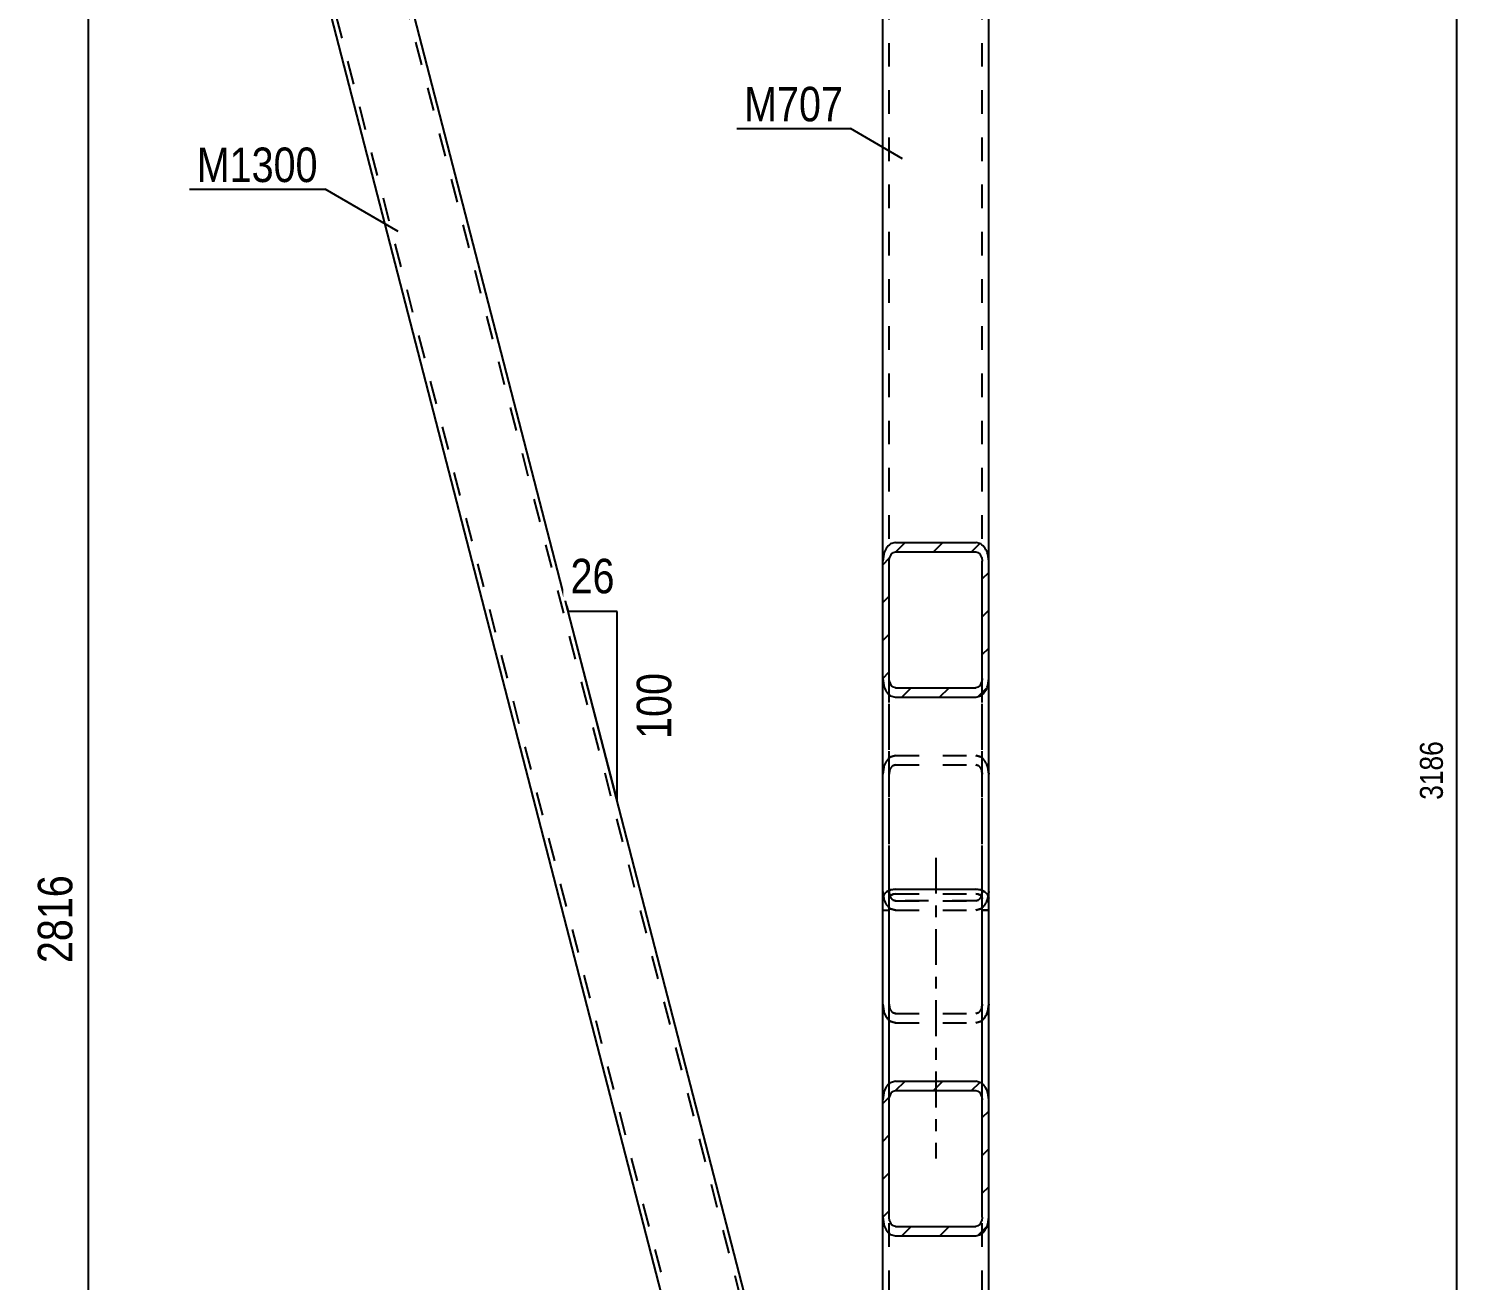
# Model space of a CAD drawing. Header units: millimetres. Extents: x -167 to 1022, y -666 to 175.
# Drawn here: x 352.7 to 472.9, y -529.4 to -425.5 of the extents above; entities that cross this region are included whole.
import ezdxf

# ---------------------------------------------------------------- set-up
doc = ezdxf.new("R2010")
doc.units = ezdxf.units.MM
doc.linetypes.add('DXK_LINE_DOT2', pattern=[3.9198, 1.9599, -1.9599])
doc.linetypes.add('DXK_LINE_DOT3', pattern=[5.9187, 2.979, -0.9799, 0.9799, -0.9799])
doc.styles.add('Arial Narrow', font='ARIALN.TTF', dxfattribs={"height": 0.2})

# ---------------------------------------------------------------- blocks, each defined once
blk = doc.blocks.new('Part-389677493-47215 - 47205')
at = {"color": 7, "linetype": 'DXK_LINE_DOT2'}
for p, q in [((423.91, -497.15), (423.68, -497.4)), ((424.25, -496.98), (423.91, -497.15)), ((424.66, -496.92), (424.25, -496.98)), ((424.29, -497.42), (424.46, -497.34)), ((424.46, -497.34), (424.66, -497.31)), ((424.66, -496.92), (431.33, -496.92)), ((424.66, -497.31), (431.33, -497.31)), ((431.74, -496.98), (431.33, -496.92)), ((431.33, -497.31), (431.53, -497.34)), ((431.53, -497.34), (431.71, -497.42)), ((432.08, -497.15), (431.74, -496.98)), ((432.31, -497.4), (432.08, -497.15)), ((423.68, -497.4), (423.6, -497.7)), ((423.6, -517.36), (423.6, -497.7)), ((424.13, -497.7), (424.17, -497.55)), ((424.13, -517.36), (424.13, -497.7)), ((424.17, -497.55), (424.29, -497.42)), ((431.71, -497.42), (431.82, -497.55)), ((431.82, -497.55), (431.86, -497.7)), ((431.86, -517.36), (431.86, -497.7)), ((432.4, -497.7), (432.31, -497.4)), ((432.4, -517.36), (432.4, -497.7)), ((423.6, -498.66), (424.13, -498.66)), ((432.4, -498.66), (431.86, -498.66)), ((423.6, -506.47), (423.68, -507.06)), ((424.17, -506.77), (424.13, -506.47)), ((431.86, -506.47), (431.82, -506.77)), ((432.31, -507.06), (432.4, -506.47)), ((424.25, -507.91), (424.46, -507.96)), ((424.66, -507.25), (424.46, -507.19)), ((424.46, -507.96), (424.66, -508.02)), ((424.66, -507.25), (431.33, -507.25)), ((424.66, -508.02), (431.33, -508.02)), ((431.53, -507.19), (431.33, -507.25)), ((431.33, -508.02), (431.71, -507.91)), ((431.71, -507.91), (431.74, -507.91))]:
    blk.add_line(p, q, dxfattribs=at)
for centre, radius, start, end in [((424.86, -506.6), 0.709, 193.2949, 235.5336), ((431.13, -506.6), 0.709, 304.4664, 346.7051), ((425.06, -506.74), 1.42, 193.2949, 235.5336), ((430.93, -506.74), 1.42, 304.4664, 346.7051)]:
    blk.add_arc(centre, radius, start, end, dxfattribs=at)
blk = doc.blocks.new('Part-389677493-47304 - 47205')
at = {"linetype": 'Continuous'}
h = blk.add_hatch(dxfattribs=at)
h.set_pattern_fill('', scale=0.7, style=0, pattern_type=0)
h.set_pattern_definition([(45, (423.5955, -479.4192), (-1.57154, 1.57154), [])])
h.paths.add_polyline_path([(423.6, -469.69), (423.6, -479.42), (423.68, -480.02), (423.91, -480.52), (424.25, -480.86), (424.66, -480.98), (431.33, -480.98), (431.74, -480.86), (432.08, -480.52), (432.31, -480.02), (432.4, -479.42), (432.4, -469.69), (432.31, -469.09), (432.08, -468.59), (431.74, -468.25), (431.33, -468.13), (424.66, -468.13), (424.25, -468.25), (423.91, -468.59), (423.68, -469.09)])
h.paths.add_polyline_path([(424.29, -469.14), (424.46, -468.97), (424.66, -468.91), (431.33, -468.91), (431.53, -468.97), (431.71, -469.14), (431.82, -469.39), (431.86, -469.69), (431.86, -479.42), (431.82, -479.72), (431.71, -479.97), (431.53, -480.14), (431.33, -480.2), (424.66, -480.2), (424.46, -480.14), (424.29, -479.97), (424.17, -479.72), (424.13, -479.42), (424.13, -469.69), (424.17, -469.39)])
at = {"color": 2, "linetype": 'Continuous'}
for p, q in [((424.66, -468.13), (424.25, -468.25)), ((424.66, -468.13), (431.33, -468.13)), ((431.74, -468.25), (431.33, -468.13)), ((423.68, -469.09), (423.6, -469.69)), ((423.6, -479.42), (423.6, -469.69)), ((424.13, -469.69), (424.17, -469.39)), ((424.13, -479.42), (424.13, -469.69)), ((424.46, -468.97), (424.66, -468.91)), ((424.66, -468.91), (431.33, -468.91)), ((431.33, -468.91), (431.53, -468.97)), ((431.82, -469.39), (431.86, -469.69)), ((431.86, -479.42), (431.86, -469.69)), ((432.4, -469.69), (432.31, -469.09)), ((432.4, -479.42), (432.4, -469.69)), ((423.6, -497.11), (423.6, -479.42)), ((423.6, -479.42), (423.68, -480.02)), ((424.17, -479.72), (424.13, -479.42)), ((424.66, -480.2), (424.46, -480.14)), ((424.66, -480.2), (431.33, -480.2)), ((431.53, -480.14), (431.33, -480.2)), ((431.86, -479.42), (431.82, -479.72)), ((432.31, -480.02), (432.4, -479.42)), ((432.4, -497.11), (432.4, -479.42)), ((424.25, -480.86), (424.66, -480.98)), ((424.66, -480.98), (431.33, -480.98)), ((431.33, -480.98), (431.74, -480.86)), ((423.65, -497.5), (423.6, -497.11)), ((432.4, -497.11), (432.34, -497.5))]:
    blk.add_line(p, q, dxfattribs=at)
at = {"color": 7, "linetype": 'DXK_LINE_DOT2'}
for p, q in [((423.6, -479.42), (423.6, -469.69)), ((424.13, -497.11), (424.13, -469.69)), ((431.86, -497.11), (431.86, -469.69)), ((432.4, -479.42), (432.4, -469.69)), ((424.25, -485.94), (424.66, -485.82)), ((424.66, -485.82), (431.33, -485.82)), ((431.33, -485.82), (431.74, -485.94)), ((423.6, -487.38), (423.68, -486.78)), ((424.17, -487.08), (424.13, -487.38)), ((424.66, -486.6), (424.46, -486.66)), ((424.66, -486.6), (431.33, -486.6)), ((431.53, -486.66), (431.33, -486.6)), ((431.86, -487.38), (431.82, -487.08)), ((432.31, -486.78), (432.4, -487.38)), ((424.13, -497.11), (424.17, -497.41)), ((431.82, -497.41), (431.86, -497.11)), ((423.68, -497.71), (423.65, -497.5)), ((424.66, -498.67), (424.25, -498.55)), ((424.46, -497.83), (424.66, -497.89)), ((424.66, -497.89), (431.33, -497.89)), ((431.33, -497.89), (431.53, -497.83)), ((431.74, -498.55), (431.33, -498.67)), ((432.34, -497.5), (432.31, -497.71)), ((424.66, -498.67), (431.33, -498.67))]:
    blk.add_line(p, q, dxfattribs=at)
at = {"color": 2, "linetype": 'Continuous'}
for centre, radius, start, end in [((425.06, -469.42), 1.42, 124.4664, 166.7051), ((430.93, -469.42), 1.42, 13.2949, 55.5336), ((424.86, -469.55), 0.709, 124.4664, 166.7051), ((431.13, -469.55), 0.709, 13.2949, 55.5336), ((425.06, -479.69), 1.42, 193.2949, 235.5336), ((424.86, -479.55), 0.709, 193.2949, 235.5336), ((431.13, -479.55), 0.709, 304.4664, 346.7051), ((430.93, -479.69), 1.42, 304.4664, 346.7051)]:
    blk.add_arc(centre, radius, start, end, dxfattribs=at)
at = {"color": 7, "linetype": 'DXK_LINE_DOT2'}
for centre, radius, start, end in [((425.06, -487.11), 1.42, 124.4664, 166.7051), ((430.93, -487.11), 1.42, 13.2949, 55.5336), ((424.86, -487.24), 0.709, 124.4664, 166.7051), ((431.13, -487.24), 0.709, 13.2949, 55.5336), ((425.06, -497.38), 1.42, 193.2949, 235.5336), ((424.86, -497.24), 0.709, 193.2949, 235.5336), ((431.13, -497.24), 0.709, 304.4664, 346.7051), ((430.93, -497.38), 1.42, 304.4664, 346.7051)]:
    blk.add_arc(centre, radius, start, end, dxfattribs=at)
blk = doc.blocks.new('Part-389677493-47216 - 47205')
at = {"color": 7, "linetype": 'DXK_LINE_DOT2'}
for p, q in [((423.6, -497.11), (423.6, -476.48)), ((424.13, -497.11), (424.13, -476.48)), ((431.86, -497.11), (431.86, -476.48)), ((432.4, -497.11), (432.4, -476.48)), ((424.46, -485.88), (424.25, -485.94)), ((424.66, -485.82), (424.46, -485.88)), ((424.66, -485.82), (431.33, -485.82)), ((431.74, -485.94), (431.33, -485.82)), ((423.68, -486.78), (423.6, -487.38)), ((424.13, -487.38), (424.17, -487.08)), ((424.46, -486.66), (424.66, -486.6)), ((424.66, -486.6), (431.33, -486.6)), ((431.33, -486.6), (431.53, -486.66)), ((431.82, -487.08), (431.86, -487.38)), ((432.4, -487.38), (432.31, -486.78)), ((423.6, -497.11), (423.68, -497.7)), ((424.17, -497.4), (424.13, -497.11)), ((431.86, -497.11), (431.82, -497.4)), ((432.31, -497.7), (432.4, -497.11)), ((424.25, -498.55), (424.66, -498.66)), ((424.66, -497.89), (424.46, -497.83)), ((431.33, -497.89), (424.66, -497.89)), ((431.53, -497.83), (431.33, -497.89)), ((431.33, -498.66), (431.74, -498.55)), ((424.66, -498.66), (431.33, -498.66))]:
    blk.add_line(p, q, dxfattribs=at)
for centre, radius, start, end in [((425.06, -487.11), 1.42, 124.4664, 166.7051), ((430.93, -487.11), 1.42, 13.2949, 55.5336), ((424.86, -487.24), 0.709, 124.4664, 166.7051), ((431.13, -487.24), 0.709, 13.2949, 55.5336), ((425.06, -497.38), 1.42, 193.2949, 235.5336), ((424.86, -497.24), 0.709, 193.2949, 235.5336), ((431.13, -497.24), 0.709, 304.4664, 346.7051), ((430.93, -497.38), 1.42, 304.4664, 346.7051)]:
    blk.add_arc(centre, radius, start, end, dxfattribs=at)
blk = doc.blocks.new('Part-389677493-47235 - 47205')
at = {"linetype": 'Continuous'}
h = blk.add_hatch(dxfattribs=at)
h.set_pattern_fill('', scale=0.7, style=0, pattern_type=0)
h.set_pattern_definition([(45, (423.5955, -524.1548), (-1.57154, 1.57154), [])])
h.paths.add_polyline_path([(423.6, -514.42), (423.6, -524.15), (423.68, -524.75), (423.91, -525.26), (424.25, -525.59), (424.66, -525.71), (431.33, -525.71), (431.74, -525.59), (432.08, -525.26), (432.31, -524.75), (432.4, -524.15), (432.4, -514.42), (432.31, -513.83), (432.08, -513.32), (431.74, -512.99), (431.33, -512.87), (424.66, -512.87), (424.25, -512.99), (423.91, -513.32), (423.68, -513.83)])
h.paths.add_polyline_path([(424.29, -513.87), (424.46, -513.7), (424.66, -513.65), (431.33, -513.65), (431.53, -513.7), (431.71, -513.87), (431.82, -514.13), (431.86, -514.42), (431.86, -524.15), (431.82, -524.45), (431.71, -524.71), (431.53, -524.87), (431.33, -524.93), (424.66, -524.93), (424.46, -524.87), (424.29, -524.71), (424.17, -524.45), (424.13, -524.15), (424.13, -514.42), (424.17, -514.13)])
at = {"color": 7, "linetype": 'DXK_LINE_DOT3'}
blk.add_line((428, -494.31), (428, -519.29), dxfattribs=at)
at = {"color": 2, "linetype": 'Continuous'}
for p, q in [((423.68, -497.4), (423.91, -497.15)), ((423.91, -497.15), (424.25, -496.98)), ((424.25, -496.98), (424.66, -496.92)), ((424.66, -496.92), (431.33, -496.92)), ((431.33, -496.92), (431.74, -496.98)), ((431.74, -496.98), (432.08, -497.15)), ((432.08, -497.15), (432.31, -497.4)), ((423.6, -497.7), (423.68, -497.4)), ((423.6, -514.42), (423.6, -497.7)), ((432.31, -497.4), (432.4, -497.7)), ((432.4, -514.42), (432.4, -497.7)), ((424.66, -512.87), (424.25, -512.99)), ((424.66, -512.87), (431.33, -512.87)), ((431.74, -512.99), (431.33, -512.87)), ((423.68, -513.83), (423.6, -514.42)), ((424.13, -514.42), (424.17, -514.13)), ((424.46, -513.7), (424.66, -513.65)), ((424.66, -513.65), (431.33, -513.65)), ((431.33, -513.65), (431.53, -513.7)), ((431.82, -514.13), (431.86, -514.42)), ((432.4, -514.42), (432.31, -513.83)), ((423.6, -524.15), (423.6, -514.42)), ((424.13, -524.15), (424.13, -514.42)), ((431.86, -524.15), (431.86, -514.42)), ((432.4, -524.15), (432.4, -514.42)), ((423.6, -524.15), (423.68, -524.75)), ((424.17, -524.45), (424.13, -524.15)), ((424.66, -524.93), (424.46, -524.87)), ((424.66, -524.93), (431.33, -524.93)), ((431.53, -524.87), (431.33, -524.93)), ((431.86, -524.15), (431.82, -524.45)), ((432.31, -524.75), (432.4, -524.15)), ((424.25, -525.59), (424.66, -525.71)), ((424.66, -525.71), (431.33, -525.71)), ((431.33, -525.71), (431.74, -525.59))]:
    blk.add_line(p, q, dxfattribs=at)
at = {"color": 7, "linetype": 'DXK_LINE_DOT2'}
for p, q in [((424.46, -497.34), (424.29, -497.42)), ((424.66, -497.31), (424.46, -497.34)), ((424.66, -497.31), (431.33, -497.31)), ((431.53, -497.34), (431.33, -497.31)), ((431.71, -497.42), (431.53, -497.34)), ((424.17, -497.55), (424.13, -497.7)), ((424.13, -524.15), (424.13, -497.7)), ((424.29, -497.42), (424.17, -497.55)), ((431.82, -497.55), (431.71, -497.42)), ((431.86, -497.7), (431.82, -497.55)), ((431.86, -524.15), (431.86, -497.7)), ((423.6, -498.67), (424.13, -498.67)), ((431.86, -498.67), (432.4, -498.67)), ((423.68, -507.06), (423.6, -506.46)), ((424.13, -506.46), (424.17, -506.76)), ((431.82, -506.76), (431.86, -506.46)), ((432.4, -506.46), (432.31, -507.06)), ((424.66, -508.02), (424.25, -507.9)), ((424.46, -507.18), (424.66, -507.24)), ((424.66, -507.24), (431.33, -507.24)), ((424.66, -508.02), (431.33, -508.02)), ((431.33, -507.24), (431.53, -507.18)), ((431.74, -507.9), (431.33, -508.02)), ((423.6, -524.15), (423.6, -514.42)), ((432.4, -524.15), (432.4, -514.42))]:
    blk.add_line(p, q, dxfattribs=at)
for centre, radius, start, end in [((424.86, -506.6), 0.709, 193.2949, 235.5336), ((431.13, -506.6), 0.709, 304.4664, 346.7051), ((425.06, -506.73), 1.42, 193.2949, 235.5336), ((430.93, -506.73), 1.42, 304.4664, 346.7051)]:
    blk.add_arc(centre, radius, start, end, dxfattribs=at)
at = {"color": 2, "linetype": 'Continuous'}
for centre, radius, start, end in [((425.06, -514.15), 1.42, 124.4664, 166.7051), ((424.86, -514.29), 0.709, 124.4664, 166.7051), ((431.13, -514.29), 0.709, 13.2949, 55.5336), ((430.93, -514.15), 1.42, 13.2949, 55.5336), ((425.06, -524.42), 1.42, 193.2949, 235.5336), ((424.86, -524.29), 0.709, 193.2949, 235.5336), ((431.13, -524.29), 0.709, 304.4664, 346.7051), ((430.93, -524.42), 1.42, 304.4664, 346.7051)]:
    blk.add_arc(centre, radius, start, end, dxfattribs=at)
blk = doc.blocks.new('Part-389677493-47302 - 47205')
at = {"color": 2, "linetype": 'Continuous'}
for p, q in [((423.6, -469.69), (423.6, -400.59)), ((432.4, -469.69), (432.4, -400.59)), ((423.6, -497.7), (423.6, -497.11)), ((432.4, -497.7), (432.4, -497.11)), ((423.6, -577.69), (423.6, -524.15)), ((432.4, -593.25), (432.4, -524.15))]:
    blk.add_line(p, q, dxfattribs=at)
at = {"color": 7, "linetype": 'DXK_LINE_DOT2'}
for p, q in [((432.4, -400.59), (423.6, -400.59)), ((424.13, -593.25), (424.13, -400.59)), ((431.86, -593.25), (431.86, -400.59)), ((423.6, -497.11), (423.6, -469.69)), ((432.4, -497.11), (432.4, -469.69)), ((423.6, -524.15), (423.6, -497.7)), ((432.4, -524.15), (432.4, -497.7)), ((423.6, -593.25), (423.6, -577.69)), ((432.4, -593.25), (423.6, -593.25))]:
    blk.add_line(p, q, dxfattribs=at)
blk = doc.blocks.new('Part-389677493-63127 - 47205')
at = {"color": 7, "linetype": 'DXK_LINE_DOT2'}
for p, q in [((379.24, -403.26), (372.94, -405.55)), ((378.86, -403.4), (378.86, -403.4)), ((423.6, -576.48), (378.86, -403.4)), ((372.94, -405.55), (372.94, -405.55)), ((373.35, -405.4), (373.32, -405.41)), ((373.32, -405.41), (373.32, -405.41)), ((421.87, -593.25), (373.32, -405.41)), ((373.41, -405.38), (373.35, -405.4)), ((423.6, -574.89), (423.6, -574.88)), ((423.6, -574.88), (423.6, -574.89)), ((423.6, -574.89), (423.6, -574.89)), ((423.6, -593.25), (423.6, -574.89)), ((423.6, -577.73), (423.6, -574.89)), ((423.6, -578.08), (423.6, -578.08)), ((422.93, -593.25), (423.6, -593.25))]:
    blk.add_line(p, q, dxfattribs=at)
at = {"color": 2, "linetype": 'Continuous'}
for p, q in [((373.7, -405.27), (379.24, -403.26)), ((423.6, -574.88), (379.24, -403.26)), ((372.94, -405.55), (373, -405.52)), ((372.94, -405.55), (372.94, -405.55)), ((421.46, -593.25), (372.94, -405.55)), ((373, -405.52), (373.41, -405.38)), ((373.41, -405.38), (373.7, -405.27)), ((423.6, -593.25), (423.6, -577.73)), ((421.46, -593.25), (422.93, -593.25))]:
    blk.add_line(p, q, dxfattribs=at)
blk = doc.blocks.new('AngleDimension-389677493-68332 - 47205')
at = {"color": 7, "linetype": 'Continuous'}
for p, q in [((397.36, -473.39), (397.48, -473.85)), ((401.54, -473.85), (397.48, -473.85)), ((401.54, -489.54), (397.48, -473.85)), ((401.54, -489.54), (401.54, -473.85))]:
    blk.add_line(p, q, dxfattribs=at)
at = {"color": 0}
blk.add_wipeout([(406.64, -478.35), (402.44, -478.35), (402.44, -485.04), (406.64, -485.04)], dxfattribs=at)
at = {"color": 3, "style": 'Arial Narrow'}
blk.add_text('100', height=2.863, rotation=90.0002, dxfattribs=at).set_placement((406.04, -484.44))
at = {"color": 0}
blk.add_wipeout([(401.94, -472.95), (401.94, -468.75), (397.08, -468.75), (397.08, -472.95)], dxfattribs=at)
at = {"color": 3, "style": 'Arial Narrow'}
blk.add_text('26', height=2.863, dxfattribs=at).set_placement((397.68, -472.35))
blk = doc.blocks.new('StraightDimension-389677493-54989 - 47205')
at = {"color": 7, "linetype": 'Continuous'}
for p, q in [((471.85, -382.38), (470.65, -379.38)), ((435.66, -380.88), (472.85, -380.88)), ((471.25, -593.25), (471.25, -380.88)), ((470.65, -591.75), (471.85, -594.75)), ((432.86, -593.25), (472.85, -593.25))]:
    blk.add_line(p, q, dxfattribs=at)
at = {"color": 0}
blk.add_wipeout([(470.5, -484.23), (467.7, -484.23), (467.7, -489.9), (470.5, -489.9)], dxfattribs=at)
at = {"color": 3, "style": 'Arial Narrow'}
blk.add_text('3186', height=1.909, rotation=90.0002, dxfattribs=at).set_placement((470.1, -489.5))
blk = doc.blocks.new('StraightDimension-389677493-76475 - 47205')
at = {"color": 7, "linetype": 'Continuous'}
for p, q in [((358.27, -407.05), (357.07, -404.05)), ((371.94, -405.55), (354.82, -405.55)), ((357.67, -593.25), (357.67, -405.55)), ((357.07, -591.75), (358.27, -594.75)), ((420.46, -593.25), (354.82, -593.25))]:
    blk.add_line(p, q, dxfattribs=at)
at = {"color": 0}
blk.add_wipeout([(356.92, -495.14), (352.72, -495.14), (352.72, -503.66), (356.92, -503.66)], dxfattribs=at)
at = {"color": 3, "style": 'Arial Narrow'}
blk.add_text('2816', height=2.863, rotation=90.0002, dxfattribs=at).set_placement((356.32, -503.06))
blk = doc.blocks.new('Mark-389677493-50399 - 47205')
at = {"color": 0}
blk.add_wipeout([(420.31, -433.16), (420.31, -430.16), (412.09, -430.16), (412.09, -433.16)], dxfattribs=at)
blk.add_wipeout([(420.31, -433.16), (420.31, -430.16), (412.09, -430.16), (412.09, -433.16)], dxfattribs=at)
at = {"color": 30, "linetype": 'Continuous'}
for p in [(411.49, -433.76), (425.24, -436.26)]:
    blk.add_line(p, (420.91, -433.76), dxfattribs=at)
at = {"color": 3, "style": 'Arial Narrow'}
blk.add_text('M707', height=2.863, dxfattribs=at).set_placement((412.09, -433.16))
blk = doc.blocks.new('Mark-389677493-68317 - 47205')
at = {"color": 0}
blk.add_wipeout([(376.7, -438.2), (376.7, -435.2), (366.65, -435.2), (366.65, -438.2)], dxfattribs=at)
blk.add_wipeout([(376.7, -438.2), (376.7, -435.2), (366.65, -435.2), (366.65, -438.2)], dxfattribs=at)
at = {"color": 30, "linetype": 'Continuous'}
for p in [(366.05, -438.8), (383.36, -442.3)]:
    blk.add_line(p, (377.3, -438.8), dxfattribs=at)
at = {"color": 3, "style": 'Arial Narrow'}
blk.add_text('M1300', height=2.863, dxfattribs=at).set_placement((366.65, -438.2))

msp = doc.modelspace()

# ---------------------------------------------------------------- block references
for name in ['Part-389677493-47302 - 47205', 'Part-389677493-63127 - 47205', 'Part-389677493-47304 - 47205', 'Part-389677493-47216 - 47205', 'Part-389677493-47235 - 47205', 'Part-389677493-47215 - 47205']:
    msp.add_blockref(name, (0, 0))

# ---------------------------------------------------------------- next in the draw order: block references
for name in ['StraightDimension-389677493-54989 - 47205', 'AngleDimension-389677493-68332 - 47205']:
    msp.add_blockref(name, (0, 0))

# ---------------------------------------------------------------- next in the draw order: block references
msp.add_blockref('StraightDimension-389677493-76475 - 47205', (0, 0))

# ---------------------------------------------------------------- next in the draw order: block references
for name in ['Mark-389677493-50399 - 47205', 'Mark-389677493-68317 - 47205']:
    msp.add_blockref(name, (0, 0))

doc.saveas('drawing.dxf')
